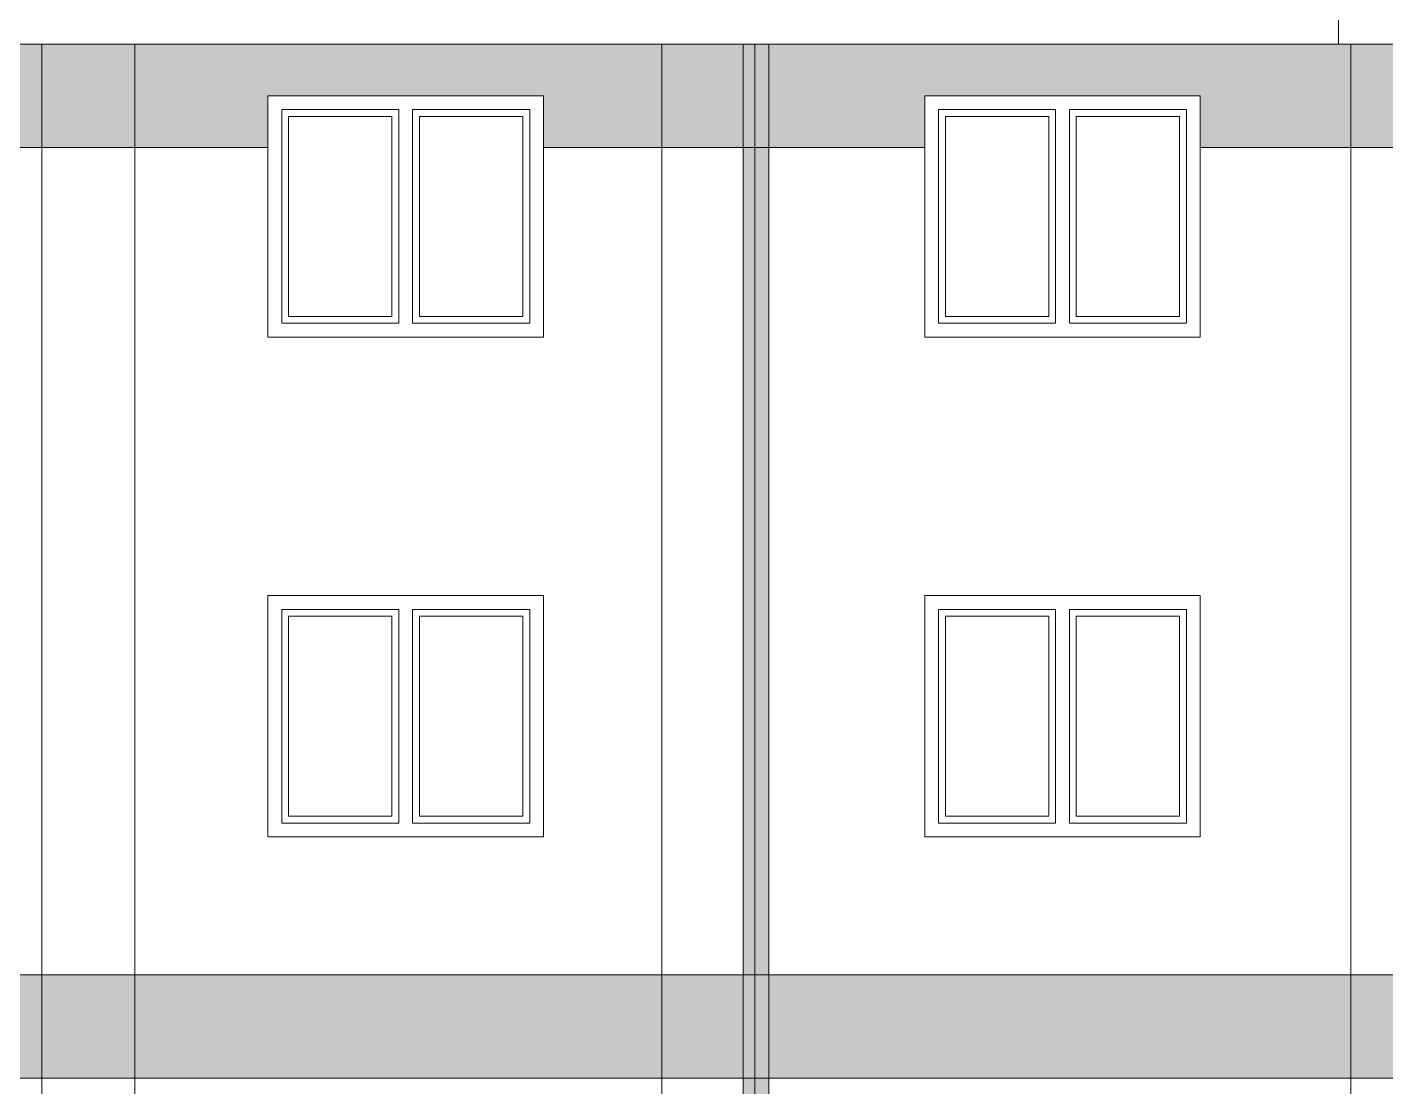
# Model space of a CAD drawing. Header units: millimetres. Extents: x 2791058 to 2855058, y -67651 to -18651.
# Drawn here: x 2807808 to 2811752, y -47997 to -44922 of the extents above; entities that cross this region are included whole.
import ezdxf

# ---------------------------------------------------------------- set-up
doc = ezdxf.new("R2010")
doc.units = ezdxf.units.MM
doc.header["$MEASUREMENT"] = 0
doc.linetypes.add('Hidden Line', pattern=[195.611112, 141.111112, -54.5])
doc.layers.add('Exterior walls', color=7, linetype='Continuous')
for name, color, linetype, lineweight in [('Exterior walls_Pen_No__1', 7, 'Continuous', 0), ('Exterior walls_Pen_No__80', 3, 'Continuous', 0), ('Lines_Pen_No__20', 1, 'Continuous', 0), ('Shell - Roof_Pen_No__21', 7, 'Continuous', 0)]:
    doc.layers.add(name, color=color, linetype=linetype, lineweight=lineweight)

# ---------------------------------------------------------------- blocks, each defined once
blk = doc.blocks.new('Wall_5', base_point=(2809961.3, -44971.4))
at = {"layer": 'Exterior walls', "linetype": 'Continuous', "lineweight": 0}
blk.add_hatch(color=255, dxfattribs=at).paths.add_polyline_path([(2809886.3, -44971.4), (2809886.3, -52077.2), (2809961.3, -52077.2), (2809961.3, -44971.4)])
at = {"layer": 'Exterior walls_Pen_No__1', "color": 7, "linetype": 'Continuous', "lineweight": 0, "flags": 128}
for points in [[(2809886.3, -44971.4), (2809886.3, -52077.2)], [(2809961.3, -44971.4), (2809886.3, -44971.4)], [(2809961.3, -52077.2), (2809961.3, -44971.4)]]:
    blk.add_lwpolyline(points, dxfattribs=at)

msp = doc.modelspace()

# ---------------------------------------------------------------- hatches: boundary and pattern name
at = {"layer": 'Exterior walls_Pen_No__80', "linetype": 'Continuous', "lineweight": 0, "true_color": 0x7fff7f}
for points in [[(2804085.6, -44971.4), (2804085.6, -45271.4), (2804811.8, -45271.4), (2804811.8, -45121.4), (2805611.8, -45121.4), (2805611.8, -45271.4), (2806690.6, -45271.4), (2806690.6, -45121.4), (2807490.6, -45121.4), (2807490.6, -45271.4), (2808507.2, -45271.4), (2808507.2, -45121.4), (2809307.2, -45121.4), (2809307.2, -45271.4), (2810413.6, -45271.4), (2810413.6, -45121.4), (2811213.6, -45121.4), (2811213.6, -45271.4), (2812553.2, -45271.4), (2812553.2, -45121.4), (2813353.2, -45121.4), (2813353.2, -45271.4), (2814500, -45271.4), (2814500, -45121.4), (2815300, -45121.4), (2815300, -45271.4), (2816295.5, -45271.4), (2816295.5, -45121.4), (2817095.5, -45121.4), (2817095.5, -45271.4), (2818213.5, -45271.4), (2818213.5, -45121.4), (2819013.5, -45121.4), (2819013.5, -45271.4), (2819685.6, -45271.4), (2819685.6, -44971.4)], [(2819685.6, -47671.7), (2804085.6, -47671.7), (2804085.6, -47971.7), (2819685.6, -47971.7)]]:
    msp.add_hatch(color=91, dxfattribs=at).paths.add_polyline_path(points)

# ---------------------------------------------------------------- linework, layer by layer
at = {"layer": 'Exterior walls_Pen_No__1', "color": 7, "linetype": 'Continuous', "lineweight": 0, "flags": 128}
msp.add_lwpolyline([(2819685.6, -44971.4), (2804085.6, -44971.4), (2804085.6, -45271.4), (2804811.8, -45271.4), (2804811.8, -45121.4), (2805611.8, -45121.4), (2805611.8, -45271.4), (2806690.6, -45271.4), (2806690.6, -45121.4), (2807490.6, -45121.4), (2807490.6, -45271.4), (2808507.2, -45271.4), (2808507.2, -45121.4), (2809307.2, -45121.4), (2809307.2, -45271.4), (2810413.6, -45271.4), (2810413.6, -45121.4), (2811213.6, -45121.4), (2811213.6, -45271.4), (2812553.2, -45271.4)], dxfattribs=at)
msp.add_lwpolyline([(2819685.6, -47671.7), (2804085.6, -47671.7), (2804085.6, -47971.7), (2819685.6, -47971.7)], close=True, dxfattribs=at)
at = {"layer": 'Lines_Pen_No__20', "color": 1, "linetype": 'Hidden Line', "lineweight": 0}
for p, q in [((2809307.2, -45121.4), (2808507.2, -45121.4)), ((2808507.2, -45191.4), (2808507.2, -45121.4)), ((2809307.2, -45191.4), (2809307.2, -45121.4)), ((2811213.6, -45121.4), (2810413.6, -45121.4)), ((2810413.6, -45191.4), (2810413.6, -45121.4)), ((2811213.6, -45191.4), (2811213.6, -45121.4)), ((2809307.2, -46571.4), (2808507.2, -46571.4)), ((2808507.2, -46641.4), (2808507.2, -46571.4)), ((2809307.2, -46641.4), (2809307.2, -46571.4)), ((2811213.6, -46571.4), (2810413.6, -46571.4)), ((2810413.6, -46641.4), (2810413.6, -46571.4)), ((2811213.6, -46641.4), (2811213.6, -46571.4))]:
    msp.add_line(p, q, dxfattribs=at)
at = {"layer": 'Lines_Pen_No__20', "color": 1, "linetype": 'Continuous', "lineweight": 0}
for p, q in [((2808867.2, -45761.4), (2808867.2, -45181.4)), ((2808887.2, -45781.4), (2808887.2, -45161.4)), ((2808927.2, -45781.4), (2808927.2, -45161.4)), ((2808947.2, -45761.4), (2808947.2, -45181.4)), ((2810773.6, -45761.4), (2810773.6, -45181.4)), ((2810793.6, -45781.4), (2810793.6, -45161.4)), ((2810833.6, -45781.4), (2810833.6, -45161.4)), ((2810853.6, -45761.4), (2810853.6, -45181.4)), ((2808887.2, -47231.4), (2808887.2, -46611.4)), ((2808927.2, -47231.4), (2808927.2, -46611.4)), ((2810793.6, -47231.4), (2810793.6, -46611.4)), ((2810833.6, -47231.4), (2810833.6, -46611.4)), ((2808867.2, -47211.4), (2808867.2, -46631.4)), ((2808947.2, -47211.4), (2808947.2, -46631.4)), ((2810773.6, -47211.4), (2810773.6, -46631.4)), ((2810853.6, -47211.4), (2810853.6, -46631.4))]:
    msp.add_line(p, q, dxfattribs=at)
for points in [[(2808507.2, -45821.4), (2809307.2, -45821.4), (2809307.2, -45121.4), (2808507.2, -45121.4)], [(2810413.6, -45821.4), (2811213.6, -45821.4), (2811213.6, -45121.4), (2810413.6, -45121.4)], [(2808507.2, -47271.4), (2809307.2, -47271.4), (2809307.2, -46571.4), (2808507.2, -46571.4)], [(2810413.6, -47271.4), (2811213.6, -47271.4), (2811213.6, -46571.4), (2810413.6, -46571.4)]]:
    msp.add_lwpolyline(points, close=True, dxfattribs=at)
for points in [[(2808887.2, -45161.4), (2808547.2, -45161.4), (2808547.2, -45781.4), (2808887.2, -45781.4)], [(2808867.2, -45181.4), (2808567.2, -45181.4), (2808567.2, -45761.4), (2808867.2, -45761.4)], [(2808927.2, -45781.4), (2809267.2, -45781.4), (2809267.2, -45161.4), (2808927.2, -45161.4)], [(2808947.2, -45761.4), (2809247.2, -45761.4), (2809247.2, -45181.4), (2808947.2, -45181.4)], [(2810793.6, -45161.4), (2810453.6, -45161.4), (2810453.6, -45781.4), (2810793.6, -45781.4)], [(2810773.6, -45181.4), (2810473.6, -45181.4), (2810473.6, -45761.4), (2810773.6, -45761.4)], [(2810833.6, -45781.4), (2811173.6, -45781.4), (2811173.6, -45161.4), (2810833.6, -45161.4)], [(2810853.6, -45761.4), (2811153.6, -45761.4), (2811153.6, -45181.4), (2810853.6, -45181.4)], [(2808887.2, -46611.4), (2808547.2, -46611.4), (2808547.2, -47231.4), (2808887.2, -47231.4)], [(2808927.2, -47231.4), (2809267.2, -47231.4), (2809267.2, -46611.4), (2808927.2, -46611.4)], [(2810793.6, -46611.4), (2810453.6, -46611.4), (2810453.6, -47231.4), (2810793.6, -47231.4)], [(2810833.6, -47231.4), (2811173.6, -47231.4), (2811173.6, -46611.4), (2810833.6, -46611.4)], [(2808867.2, -46631.4), (2808567.2, -46631.4), (2808567.2, -47211.4), (2808867.2, -47211.4)], [(2808947.2, -47211.4), (2809247.2, -47211.4), (2809247.2, -46631.4), (2808947.2, -46631.4)], [(2810773.6, -46631.4), (2810473.6, -46631.4), (2810473.6, -47211.4), (2810773.6, -47211.4)], [(2810853.6, -47211.4), (2811153.6, -47211.4), (2811153.6, -46631.4), (2810853.6, -46631.4)]]:
    msp.add_lwpolyline(points, dxfattribs=at)
at = {"layer": 'Shell - Roof_Pen_No__21', "color": 7, "linetype": 'Continuous', "lineweight": 0}
for p, q in [((2811614.5, -44721.4), (2811614.5, -44971.4)), ((2803885.6, -44971.4), (2812085.6, -44971.4)), ((2807850.6, -44971.4), (2807850.6, -52087.9)), ((2808120.6, -44971.4), (2808120.6, -52087.9)), ((2809650.6, -44971.4), (2809650.6, -52087.9)), ((2809920.6, -44971.4), (2809920.6, -52087.9)), ((2811650.6, -44971.4), (2811650.6, -52087.9)), ((2809307.2, -45121.4), (2808507.2, -45121.4)), ((2808507.2, -45121.4), (2808507.2, -45821.4)), ((2809307.2, -45821.4), (2809307.2, -45121.4)), ((2811213.6, -45121.4), (2810413.6, -45121.4)), ((2810413.6, -45121.4), (2810413.6, -45821.4)), ((2811213.6, -45821.4), (2811213.6, -45121.4)), ((2808507.2, -45821.4), (2809307.2, -45821.4)), ((2810413.6, -45821.4), (2811213.6, -45821.4)), ((2809307.2, -46571.4), (2808507.2, -46571.4)), ((2808507.2, -46571.4), (2808507.2, -47271.4)), ((2809307.2, -47271.4), (2809307.2, -46571.4)), ((2811213.6, -46571.4), (2810413.6, -46571.4)), ((2810413.6, -46571.4), (2810413.6, -47271.4)), ((2811213.6, -47271.4), (2811213.6, -46571.4)), ((2808507.2, -47271.4), (2809307.2, -47271.4)), ((2810413.6, -47271.4), (2811213.6, -47271.4))]:
    msp.add_line(p, q, dxfattribs=at)

# ---------------------------------------------------------------- block references
at = {"layer": 'Exterior walls', "color": 7, "lineweight": 0}
msp.add_blockref('Wall_5', (2809961.3, -44971.4), dxfattribs=at)

doc.saveas('drawing.dxf')
